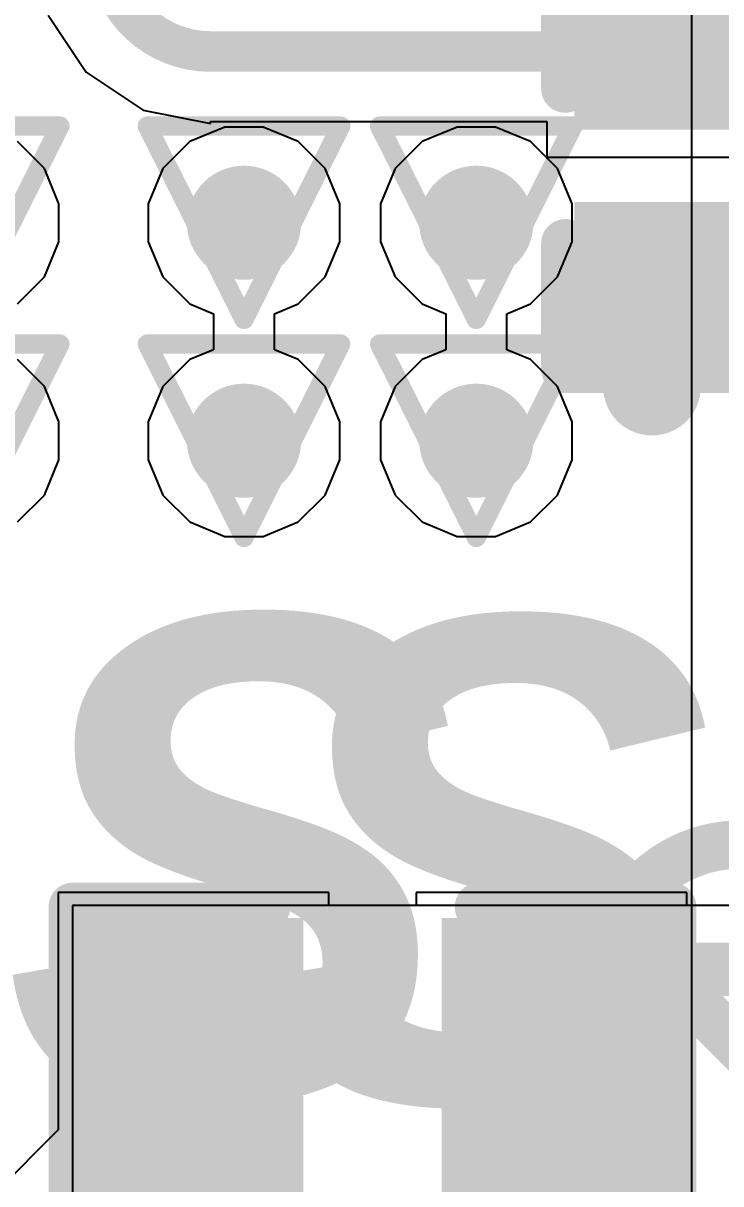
# Model space of a CAD drawing. Header units: inches. Extents: x -6 to 283, y -12 to 154.
# Drawn here: x 14.281 to 16.113, y 7.62 to 10.669 of the extents above; entities that cross this region are included whole.
import ezdxf

# ---------------------------------------------------------------- set-up
doc = ezdxf.new("R2010")
doc.units = ezdxf.units.IN
for name, color, linetype in [('Bottom Layer', 5, 'Continuous'), ('Bottom Overlay', 54, 'Continuous'), ('Bottom Paste', 16, 'Continuous'), ('Bottom Solder', 6, 'Continuous'), ('Drill Drawing', 1, 'Continuous'), ('GND-1', 16, 'Continuous'), ('GND-2', 90, 'Continuous'), ('GND-3', 216, 'Continuous'), ('GND-4', 54, 'Continuous'), ('PWR-1', 156, 'Continuous'), ('PWR-2', 130, 'Continuous'), ('Signal L1', 76, 'Continuous'), ('Signal L2', 6, 'Continuous'), ('Top Layer', 1, 'Continuous'), ('Top Overlay', 2, 'Continuous'), ('Top Paste', 8, 'Continuous'), ('Top Solder', 216, 'Continuous'), ('Via Holes', 16, 'Continuous')]:
    doc.layers.add(name, color=color, linetype=linetype)
doc.styles.add('Arial Rounded MT Bold_Italic', font='', dxfattribs={"height": 0.2})
doc.styles.get('Arial Rounded MT Bold_Italic').set_extended_font_data('Arial Rounded MT Bold', italic=True)

# ---------------------------------------------------------------- blocks, each defined once
blk = doc.blocks.new('C___0201_305')
at = {"layer": 'Top Layer'}
for points in [[(-0.45, 0.15), (-0.15, 0.15), (-0.15, -0.15), (-0.45, -0.15)], [(0.15, 0.15), (0.45, 0.15), (0.45, -0.15), (0.15, -0.15)]]:
    blk.add_hatch(color=1, dxfattribs=at).paths.add_polyline_path(points)
at = {"layer": 'Top Paste'}
for points in [[(-0.45, 0.15), (-0.15, 0.15), (-0.15, -0.15), (-0.45, -0.15)], [(0.15, 0.15), (0.45, 0.15), (0.45, -0.15), (0.15, -0.15)]]:
    blk.add_hatch(color=8, dxfattribs=at).paths.add_polyline_path(points)
at = {"layer": 'Top Solder'}
for points in [[(-0.505, 0.205), (-0.095, 0.205), (-0.095, -0.205), (-0.505, -0.205)], [(0.095, 0.205), (0.505, 0.205), (0.505, -0.205), (0.095, -0.205)]]:
    blk.add_hatch(color=216, dxfattribs=at).paths.add_polyline_path(points)
at = {"layer": 'Top Overlay'}
for points in [[(-0.2032, 0.2286, 0.127, 0.127, 0), (-0.5334, 0.2286, 0.127, 0.127, 0)], [(-0.5334, 0.2286, 0.127, 0.127, 0), (-0.5334, -0.2286, 0.127, 0.127, 0)], [(0.5334, 0.2286, 0.127, 0.127, 0), (0.2032, 0.2286, 0.127, 0.127, 0)], [(0.5334, 0.2286, 0.127, 0.127, 0), (0.5334, -0.2286, 0.127, 0.127, 0)], [(-0.5334, -0.2286, 0.127, 0.127, 0), (-0.2032, -0.2286, 0.127, 0.127, 0)], [(0.2032, -0.2286, 0.127, 0.127, 0), (0.5334, -0.2286, 0.127, 0.127, 0)]]:
    blk.add_lwpolyline(points, format="xyseb", dxfattribs=at)
for points in [[(-0.5652, 0.2286, 0.0635, 0.0635, 1), (-0.5017, 0.2286, 0.0635, 0.0635, 1)], [(-0.5652, 0.2286, 0.0635, 0.0635, 1), (-0.5017, 0.2286, 0.0635, 0.0635, 1)], [(-0.235, 0.2286, 0.0635, 0.0635, 1), (-0.1715, 0.2286, 0.0635, 0.0635, 1)], [(0.1714, 0.2286, 0.0635, 0.0635, 1), (0.2349, 0.2286, 0.0635, 0.0635, 1)], [(0.5016, 0.2286, 0.0635, 0.0635, 1), (0.5651, 0.2286, 0.0635, 0.0635, 1)], [(0.5016, 0.2286, 0.0635, 0.0635, 1), (0.5651, 0.2286, 0.0635, 0.0635, 1)], [(-0.5652, -0.2286, 0.0635, 0.0635, 1), (-0.5017, -0.2286, 0.0635, 0.0635, 1)], [(-0.5652, -0.2286, 0.0635, 0.0635, 1), (-0.5017, -0.2286, 0.0635, 0.0635, 1)], [(-0.235, -0.2286, 0.0635, 0.0635, 1), (-0.1715, -0.2286, 0.0635, 0.0635, 1)], [(0.1714, -0.2286, 0.0635, 0.0635, 1), (0.2349, -0.2286, 0.0635, 0.0635, 1)], [(0.5016, -0.2286, 0.0635, 0.0635, 1), (0.5651, -0.2286, 0.0635, 0.0635, 1)], [(0.5016, -0.2286, 0.0635, 0.0635, 1), (0.5651, -0.2286, 0.0635, 0.0635, 1)]]:
    blk.add_lwpolyline(points, format="xyseb", close=True, dxfattribs=at)
blk = doc.blocks.new('C___0402_B_422')
at = {"layer": 'Bottom Layer'}
for points in [[(-0.2413, 0.3175), (-0.2413, -0.3175), (-0.6985, -0.3175), (-0.6985, 0.3175)], [(0.6985, 0.3175), (0.6985, -0.3175), (0.2413, -0.3175), (0.2413, 0.3175)]]:
    blk.add_hatch(color=5, dxfattribs=at).paths.add_polyline_path(points)
at = {"layer": 'Bottom Paste'}
for points in [[(-0.2413, 0.3175), (-0.2413, -0.3175), (-0.6985, -0.3175), (-0.6985, 0.3175)], [(0.6985, 0.3175), (0.6985, -0.3175), (0.2413, -0.3175), (0.2413, 0.3175)]]:
    blk.add_hatch(color=16, dxfattribs=at).paths.add_polyline_path(points)
at = {"layer": 'Bottom Solder'}
for points in [[(-0.1813, 0.3775), (-0.1813, -0.3775), (-0.7585, -0.3775), (-0.7585, 0.3775)], [(0.7585, 0.3775), (0.7585, -0.3775), (0.1813, -0.3775), (0.1813, 0.3775)]]:
    blk.add_hatch(color=6, dxfattribs=at).paths.add_polyline_path(points)
at = {"layer": 'Bottom Overlay'}
for points in [[(-0.7874, 0.4064, 0.127, 0.127, 0), (-0.2794, 0.4064, 0.127, 0.127, 0)], [(-0.7874, -0.4064, 0.127, 0.127, 0), (-0.7874, 0.4064, 0.127, 0.127, 0)], [(0.2794, 0.4064, 0.127, 0.127, 0), (0.7874, 0.4064, 0.127, 0.127, 0)], [(0.7874, -0.4064, 0.127, 0.127, 0), (0.7874, 0.4064, 0.127, 0.127, 0)], [(-0.7874, -0.4064, 0.127, 0.127, 0), (-0.2794, -0.4064, 0.127, 0.127, 0)], [(0.2794, -0.4064, 0.127, 0.127, 0), (0.7874, -0.4064, 0.127, 0.127, 0)]]:
    blk.add_lwpolyline(points, format="xyseb", dxfattribs=at)
for points in [[(-0.8191, 0.4064, 0.0635, 0.0635, 1), (-0.7556, 0.4064, 0.0635, 0.0635, 1)], [(-0.8191, 0.4064, 0.0635, 0.0635, 1), (-0.7556, 0.4064, 0.0635, 0.0635, 1)], [(-0.3112, 0.4064, 0.0635, 0.0635, 1), (-0.2477, 0.4064, 0.0635, 0.0635, 1)], [(0.2477, 0.4064, 0.0635, 0.0635, 1), (0.3112, 0.4064, 0.0635, 0.0635, 1)], [(0.7556, 0.4064, 0.0635, 0.0635, 1), (0.8191, 0.4064, 0.0635, 0.0635, 1)], [(0.7556, 0.4064, 0.0635, 0.0635, 1), (0.8191, 0.4064, 0.0635, 0.0635, 1)], [(-0.8191, -0.4064, 0.0635, 0.0635, 1), (-0.7556, -0.4064, 0.0635, 0.0635, 1)], [(-0.8191, -0.4064, 0.0635, 0.0635, 1), (-0.7556, -0.4064, 0.0635, 0.0635, 1)], [(-0.3112, -0.4064, 0.0635, 0.0635, 1), (-0.2477, -0.4064, 0.0635, 0.0635, 1)], [(0.2477, -0.4064, 0.0635, 0.0635, 1), (0.3112, -0.4064, 0.0635, 0.0635, 1)], [(0.7556, -0.4064, 0.0635, 0.0635, 1), (0.8191, -0.4064, 0.0635, 0.0635, 1)], [(0.7556, -0.4064, 0.0635, 0.0635, 1), (0.8191, -0.4064, 0.0635, 0.0635, 1)]]:
    blk.add_lwpolyline(points, format="xyseb", close=True, dxfattribs=at)

msp = doc.modelspace()

# ---------------------------------------------------------------- hatches: boundary and pattern name
at = {"layer": 'Bottom Layer'}
h = msp.add_hatch(color=5, dxfattribs=at)
edge = h.paths.add_edge_path()
edge.add_arc((14.8607, 10.1451), 0.15, 0, 360)
h = msp.add_hatch(color=5, dxfattribs=at)
edge = h.paths.add_edge_path()
edge.add_arc((15.4709, 10.1451), 0.15, 0, 360)
h = msp.add_hatch(color=5, dxfattribs=at)
edge = h.paths.add_edge_path()
edge.add_arc((14.8607, 9.5722), 0.15, 0, 360)
h = msp.add_hatch(color=5, dxfattribs=at)
edge = h.paths.add_edge_path()
edge.add_arc((15.4709, 9.5722), 0.15, 0, 360)
at = {"layer": 'GND-1'}
h = msp.add_hatch(color=16, dxfattribs=at)
edge = h.paths.add_edge_path()
edge.add_arc((14.8607, 10.1451), 0.15, 0, 360)
h = msp.add_hatch(color=16, dxfattribs=at)
edge = h.paths.add_edge_path()
edge.add_arc((15.4709, 10.1451), 0.15, 0, 360)
h = msp.add_hatch(color=16, dxfattribs=at)
edge = h.paths.add_edge_path()
edge.add_arc((14.8607, 9.5722), 0.15, 0, 360)
h = msp.add_hatch(color=16, dxfattribs=at)
edge = h.paths.add_edge_path()
edge.add_arc((15.4709, 9.5722), 0.15, 0, 360)
at = {"layer": 'GND-2'}
h = msp.add_hatch(color=90, dxfattribs=at)
edge = h.paths.add_edge_path()
edge.add_arc((14.8607, 10.1451), 0.15, 0, 360)
h = msp.add_hatch(color=90, dxfattribs=at)
edge = h.paths.add_edge_path()
edge.add_arc((15.4709, 10.1451), 0.15, 0, 360)
h = msp.add_hatch(color=90, dxfattribs=at)
edge = h.paths.add_edge_path()
edge.add_arc((14.8607, 9.5722), 0.15, 0, 360)
h = msp.add_hatch(color=90, dxfattribs=at)
edge = h.paths.add_edge_path()
edge.add_arc((15.4709, 9.5722), 0.15, 0, 360)
at = {"layer": 'GND-3'}
h = msp.add_hatch(color=216, dxfattribs=at)
edge = h.paths.add_edge_path()
edge.add_arc((14.8607, 10.1451), 0.15, 0, 360)
h = msp.add_hatch(color=216, dxfattribs=at)
edge = h.paths.add_edge_path()
edge.add_arc((15.4709, 10.1451), 0.15, 0, 360)
h = msp.add_hatch(color=216, dxfattribs=at)
edge = h.paths.add_edge_path()
edge.add_arc((14.8607, 9.5722), 0.15, 0, 360)
h = msp.add_hatch(color=216, dxfattribs=at)
edge = h.paths.add_edge_path()
edge.add_arc((15.4709, 9.5722), 0.15, 0, 360)
at = {"layer": 'GND-4'}
h = msp.add_hatch(color=54, dxfattribs=at)
edge = h.paths.add_edge_path()
edge.add_arc((14.8607, 10.1451), 0.15, 0, 360)
h = msp.add_hatch(color=54, dxfattribs=at)
edge = h.paths.add_edge_path()
edge.add_arc((15.4709, 10.1451), 0.15, 0, 360)
h = msp.add_hatch(color=54, dxfattribs=at)
edge = h.paths.add_edge_path()
edge.add_arc((14.8607, 9.5722), 0.15, 0, 360)
h = msp.add_hatch(color=54, dxfattribs=at)
edge = h.paths.add_edge_path()
edge.add_arc((15.4709, 9.5722), 0.15, 0, 360)
at = {"layer": 'PWR-1'}
h = msp.add_hatch(color=156, dxfattribs=at)
edge = h.paths.add_edge_path()
edge.add_arc((14.8607, 10.1451), 0.15, 0, 360)
h = msp.add_hatch(color=156, dxfattribs=at)
edge = h.paths.add_edge_path()
edge.add_arc((15.4709, 10.1451), 0.15, 0, 360)
h = msp.add_hatch(color=156, dxfattribs=at)
edge = h.paths.add_edge_path()
edge.add_arc((14.8607, 9.5722), 0.15, 0, 360)
h = msp.add_hatch(color=156, dxfattribs=at)
edge = h.paths.add_edge_path()
edge.add_arc((15.4709, 9.5722), 0.15, 0, 360)
at = {"layer": 'PWR-2'}
h = msp.add_hatch(color=130, dxfattribs=at)
edge = h.paths.add_edge_path()
edge.add_arc((14.8607, 10.1451), 0.15, 0, 360)
h = msp.add_hatch(color=130, dxfattribs=at)
edge = h.paths.add_edge_path()
edge.add_arc((15.4709, 10.1451), 0.15, 0, 360)
h = msp.add_hatch(color=130, dxfattribs=at)
edge = h.paths.add_edge_path()
edge.add_arc((14.8607, 9.5722), 0.15, 0, 360)
h = msp.add_hatch(color=130, dxfattribs=at)
edge = h.paths.add_edge_path()
edge.add_arc((15.4709, 9.5722), 0.15, 0, 360)
at = {"layer": 'Signal L1'}
h = msp.add_hatch(color=76, dxfattribs=at)
edge = h.paths.add_edge_path()
edge.add_arc((14.8607, 10.1451), 0.15, 0, 360)
h = msp.add_hatch(color=76, dxfattribs=at)
edge = h.paths.add_edge_path()
edge.add_arc((15.4709, 10.1451), 0.15, 0, 360)
h = msp.add_hatch(color=76, dxfattribs=at)
edge = h.paths.add_edge_path()
edge.add_arc((14.8607, 9.5722), 0.15, 0, 360)
h = msp.add_hatch(color=76, dxfattribs=at)
edge = h.paths.add_edge_path()
edge.add_arc((15.4709, 9.5722), 0.15, 0, 360)
at = {"layer": 'Signal L2'}
h = msp.add_hatch(color=6, dxfattribs=at)
edge = h.paths.add_edge_path()
edge.add_arc((14.8607, 10.1451), 0.15, 0, 360)
h = msp.add_hatch(color=6, dxfattribs=at)
edge = h.paths.add_edge_path()
edge.add_arc((15.4709, 10.1451), 0.15, 0, 360)
h = msp.add_hatch(color=6, dxfattribs=at)
edge = h.paths.add_edge_path()
edge.add_arc((14.8607, 9.5722), 0.15, 0, 360)
h = msp.add_hatch(color=6, dxfattribs=at)
edge = h.paths.add_edge_path()
edge.add_arc((15.4709, 9.5722), 0.15, 0, 360)
at = {"layer": 'Top Layer'}
h = msp.add_hatch(color=1, dxfattribs=at)
edge = h.paths.add_edge_path()
edge.add_arc((14.8607, 10.1451), 0.15, 0, 360)
h = msp.add_hatch(color=1, dxfattribs=at)
edge = h.paths.add_edge_path()
edge.add_arc((15.4709, 10.1451), 0.15, 0, 360)
h = msp.add_hatch(color=1, dxfattribs=at)
edge = h.paths.add_edge_path()
edge.add_arc((14.8607, 9.5722), 0.15, 0, 360)
h = msp.add_hatch(color=1, dxfattribs=at)
edge = h.paths.add_edge_path()
edge.add_arc((15.4709, 9.5722), 0.15, 0, 360)
at = {"layer": 'Top Overlay'}
for points in [[(15.4995, 8.113), (17.0595, 8.113), (17.0595, 8.2532), (15.4995, 8.2532)], [(14.7678, 7.9734), (15.006, 7.9734), (15.006, 8.0785), (14.7678, 8.0785)]]:
    msp.add_hatch(color=2, dxfattribs=at).paths.add_polyline_path(points)
at = {"layer": 'Via Holes'}
h = msp.add_hatch(color=7, dxfattribs=at)
edge = h.paths.add_edge_path()
edge.add_arc((14.8607, 10.1451), 0.075, 0, 360)
h = msp.add_hatch(color=7, dxfattribs=at)
edge = h.paths.add_edge_path()
edge.add_arc((15.4709, 10.1451), 0.075, 0, 360)
h = msp.add_hatch(color=7, dxfattribs=at)
edge = h.paths.add_edge_path()
edge.add_arc((14.8607, 9.5722), 0.075, 0, 360)
h = msp.add_hatch(color=7, dxfattribs=at)
edge = h.paths.add_edge_path()
edge.add_arc((15.4709, 9.5722), 0.075, 0, 360)

# ---------------------------------------------------------------- linework, layer by layer
at = {"layer": 'Bottom Layer'}
for p, q in [((15.0839, 8.3854), (14.3727, 8.3854)), ((14.3727, 8.3854), (14.3727, 7.7613)), ((15.0839, 8.3512), (15.0839, 8.3854)), ((16.0237, 8.3854), (15.3125, 8.3854)), ((15.3125, 8.3854), (15.3125, 8.3512)), ((16.0237, 8.3512), (16.0237, 8.3854)), ((14.4101, 8.3512), (14.4101, 5.8576)), ((17.8353, 8.3512), (14.4101, 8.3512)), ((15.3125, 8.3512), (15.0839, 8.3512)), ((16.2224, 8.3512), (16.0237, 8.3512)), ((14.3727, 7.7613), (13.7985, 7.1871))]:
    msp.add_line(p, q, dxfattribs=at)
for points in [[(14.7283, 7.852, 0.1041, 0.1041, 0), (14.7283, 7.9409, 0.1041, 0.1041, 0)], [(15.6763, 7.8498, 0.1041, 0.1041, 0), (15.6763, 7.9392, 0.1041, 0.1041, 0)], [(14.5518, 7.6754, 0.1041, 0.1041, 0), (14.7283, 7.852, 0.1041, 0.1041, 0)], [(15.6763, 7.8498, 0.1041, 0.1041, 0), (15.853, 7.6731, 0.1041, 0.1041, 0)], [(14.1429, 7.2733, 0.1041, 0.1041, 0), (14.5451, 7.6754, 0.1041, 0.1041, 0)], [(14.5451, 7.6754, 0.1041, 0.1041, 0), (14.5518, 7.6754, 0.1041, 0.1041, 0)], [(15.853, 7.6731, 0.1041, 0.1041, 0), (15.8624, 7.6731, 0.1041, 0.1041, 0)], [(15.8624, 7.6731, 0.1041, 0.1041, 0), (15.9696, 7.5659, 0.1041, 0.1041, 0)]]:
    msp.add_lwpolyline(points, format="xyseb", dxfattribs=at)
for points in [[(14.7023, 7.9409, 0.0521, 0.0521, 1), (14.7544, 7.9409, 0.0521, 0.0521, 1)], [(15.6503, 7.9392, 0.0521, 0.0521, 1), (15.7023, 7.9392, 0.0521, 0.0521, 1)], [(14.7023, 7.852, 0.0521, 0.0521, 1), (14.7544, 7.852, 0.0521, 0.0521, 1)], [(14.7023, 7.852, 0.0521, 0.0521, 1), (14.7544, 7.852, 0.0521, 0.0521, 1)], [(15.6503, 7.8498, 0.0521, 0.0521, 1), (15.7023, 7.8498, 0.0521, 0.0521, 1)], [(15.6503, 7.8498, 0.0521, 0.0521, 1), (15.7023, 7.8498, 0.0521, 0.0521, 1)], [(14.5191, 7.6754, 0.0521, 0.0521, 1), (14.5712, 7.6754, 0.0521, 0.0521, 1)], [(14.5191, 7.6754, 0.0521, 0.0521, 1), (14.5712, 7.6754, 0.0521, 0.0521, 1)], [(14.5258, 7.6754, 0.0521, 0.0521, 1), (14.5778, 7.6754, 0.0521, 0.0521, 1)], [(14.5258, 7.6754, 0.0521, 0.0521, 1), (14.5778, 7.6754, 0.0521, 0.0521, 1)], [(15.8269, 7.6731, 0.0521, 0.0521, 1), (15.879, 7.6731, 0.0521, 0.0521, 1)], [(15.8269, 7.6731, 0.0521, 0.0521, 1), (15.879, 7.6731, 0.0521, 0.0521, 1)], [(15.8364, 7.6731, 0.0521, 0.0521, 1), (15.8884, 7.6731, 0.0521, 0.0521, 1)], [(15.8364, 7.6731, 0.0521, 0.0521, 1), (15.8884, 7.6731, 0.0521, 0.0521, 1)]]:
    msp.add_lwpolyline(points, format="xyseb", close=True, dxfattribs=at)
at = {"layer": 'Drill Drawing'}
for points in [[(13.869, 10.3991, 0.0508, 0.0508, 0), (14.377, 10.3991, 0.0508, 0.0508, 0)], [(14.123, 9.8911, 0.0508, 0.0508, 0), (14.377, 10.3991, 0.0508, 0.0508, 0)], [(14.6067, 10.3991, 0.0508, 0.0508, 0), (15.1147, 10.3991, 0.0508, 0.0508, 0)], [(14.6067, 10.3991, 0.0508, 0.0508, 0), (14.8607, 9.8911, 0.0508, 0.0508, 0)], [(14.8607, 9.8911, 0.0508, 0.0508, 0), (15.1147, 10.3991, 0.0508, 0.0508, 0)], [(15.2169, 10.3991, 0.0508, 0.0508, 0), (15.7249, 10.3991, 0.0508, 0.0508, 0)], [(15.2169, 10.3991, 0.0508, 0.0508, 0), (15.4709, 9.8911, 0.0508, 0.0508, 0)], [(15.4709, 9.8911, 0.0508, 0.0508, 0), (15.7249, 10.3991, 0.0508, 0.0508, 0)], [(13.869, 9.8262, 0.0508, 0.0508, 0), (14.377, 9.8262, 0.0508, 0.0508, 0)], [(14.123, 9.3182, 0.0508, 0.0508, 0), (14.377, 9.8262, 0.0508, 0.0508, 0)], [(14.6067, 9.8262, 0.0508, 0.0508, 0), (15.1147, 9.8262, 0.0508, 0.0508, 0)], [(14.6067, 9.8262, 0.0508, 0.0508, 0), (14.8607, 9.3182, 0.0508, 0.0508, 0)], [(14.8607, 9.3182, 0.0508, 0.0508, 0), (15.1147, 9.8262, 0.0508, 0.0508, 0)], [(15.2169, 9.8262, 0.0508, 0.0508, 0), (15.7249, 9.8262, 0.0508, 0.0508, 0)], [(15.2169, 9.8262, 0.0508, 0.0508, 0), (15.4709, 9.3182, 0.0508, 0.0508, 0)], [(15.4709, 9.3182, 0.0508, 0.0508, 0), (15.7249, 9.8262, 0.0508, 0.0508, 0)]]:
    msp.add_lwpolyline(points, format="xyseb", dxfattribs=at)
for points in [[(14.3643, 10.3991, 0.0254, 0.0254, 1), (14.3897, 10.3991, 0.0254, 0.0254, 1)], [(14.3643, 10.3991, 0.0254, 0.0254, 1), (14.3897, 10.3991, 0.0254, 0.0254, 1)], [(14.594, 10.3991, 0.0254, 0.0254, 1), (14.6194, 10.3991, 0.0254, 0.0254, 1)], [(14.594, 10.3991, 0.0254, 0.0254, 1), (14.6194, 10.3991, 0.0254, 0.0254, 1)], [(15.102, 10.3991, 0.0254, 0.0254, 1), (15.1274, 10.3991, 0.0254, 0.0254, 1)], [(15.102, 10.3991, 0.0254, 0.0254, 1), (15.1274, 10.3991, 0.0254, 0.0254, 1)], [(15.2042, 10.3991, 0.0254, 0.0254, 1), (15.2296, 10.3991, 0.0254, 0.0254, 1)], [(15.2042, 10.3991, 0.0254, 0.0254, 1), (15.2296, 10.3991, 0.0254, 0.0254, 1)], [(15.7122, 10.3991, 0.0254, 0.0254, 1), (15.7376, 10.3991, 0.0254, 0.0254, 1)], [(15.7122, 10.3991, 0.0254, 0.0254, 1), (15.7376, 10.3991, 0.0254, 0.0254, 1)], [(14.848, 9.8911, 0.0254, 0.0254, 1), (14.8734, 9.8911, 0.0254, 0.0254, 1)], [(14.848, 9.8911, 0.0254, 0.0254, 1), (14.8734, 9.8911, 0.0254, 0.0254, 1)], [(15.4582, 9.8911, 0.0254, 0.0254, 1), (15.4836, 9.8911, 0.0254, 0.0254, 1)], [(15.4582, 9.8911, 0.0254, 0.0254, 1), (15.4836, 9.8911, 0.0254, 0.0254, 1)], [(14.3643, 9.8262, 0.0254, 0.0254, 1), (14.3897, 9.8262, 0.0254, 0.0254, 1)], [(14.3643, 9.8262, 0.0254, 0.0254, 1), (14.3897, 9.8262, 0.0254, 0.0254, 1)], [(14.594, 9.8262, 0.0254, 0.0254, 1), (14.6194, 9.8262, 0.0254, 0.0254, 1)], [(14.594, 9.8262, 0.0254, 0.0254, 1), (14.6194, 9.8262, 0.0254, 0.0254, 1)], [(15.102, 9.8262, 0.0254, 0.0254, 1), (15.1274, 9.8262, 0.0254, 0.0254, 1)], [(15.102, 9.8262, 0.0254, 0.0254, 1), (15.1274, 9.8262, 0.0254, 0.0254, 1)], [(15.2042, 9.8262, 0.0254, 0.0254, 1), (15.2296, 9.8262, 0.0254, 0.0254, 1)], [(15.2042, 9.8262, 0.0254, 0.0254, 1), (15.2296, 9.8262, 0.0254, 0.0254, 1)], [(15.7122, 9.8262, 0.0254, 0.0254, 1), (15.7376, 9.8262, 0.0254, 0.0254, 1)], [(15.7122, 9.8262, 0.0254, 0.0254, 1), (15.7376, 9.8262, 0.0254, 0.0254, 1)], [(14.848, 9.3182, 0.0254, 0.0254, 1), (14.8734, 9.3182, 0.0254, 0.0254, 1)], [(14.848, 9.3182, 0.0254, 0.0254, 1), (14.8734, 9.3182, 0.0254, 0.0254, 1)], [(15.4582, 9.3182, 0.0254, 0.0254, 1), (15.4836, 9.3182, 0.0254, 0.0254, 1)], [(15.4582, 9.3182, 0.0254, 0.0254, 1), (15.4836, 9.3182, 0.0254, 0.0254, 1)]]:
    msp.add_lwpolyline(points, format="xyseb", close=True, dxfattribs=at)
at = {"layer": 'PWR-1'}
for p, q in [((14.8107, 10.3967), (14.7182, 10.3584)), ((14.9107, 10.3967), (14.8107, 10.3967)), ((15.0032, 10.3584), (14.9107, 10.3967)), ((15.4208, 10.3967), (15.3283, 10.3584)), ((15.5209, 10.3967), (15.4208, 10.3967)), ((15.6134, 10.3584), (15.5209, 10.3967)), ((14.3363, 10.2876), (14.2655, 10.3584)), ((14.7182, 10.3584), (14.6474, 10.2876)), ((15.074, 10.2876), (15.0032, 10.3584)), ((15.3283, 10.3584), (15.2576, 10.2876)), ((15.6842, 10.2876), (15.6134, 10.3584)), ((14.3746, 10.1951), (14.3363, 10.2876)), ((14.6474, 10.2876), (14.6091, 10.1951)), ((15.1123, 10.1951), (15.074, 10.2876)), ((15.2576, 10.2876), (15.2193, 10.1951)), ((15.7225, 10.1951), (15.6842, 10.2876)), ((14.3746, 10.095), (14.3746, 10.1951)), ((14.6091, 10.1951), (14.6091, 10.095)), ((15.1123, 10.095), (15.1123, 10.1951)), ((15.2193, 10.1951), (15.2193, 10.095)), ((15.7225, 10.095), (15.7225, 10.1951)), ((14.3363, 10.0026), (14.3746, 10.095)), ((14.6091, 10.095), (14.6474, 10.0026)), ((15.074, 10.0026), (15.1123, 10.095)), ((15.2193, 10.095), (15.2576, 10.0026)), ((15.6842, 10.0026), (15.7225, 10.095)), ((14.2655, 9.9318), (14.3363, 10.0026)), ((14.6474, 10.0026), (14.7182, 9.9318)), ((15.0032, 9.9318), (15.074, 10.0026)), ((15.2576, 10.0026), (15.3283, 9.9318)), ((15.6134, 9.9318), (15.6842, 10.0026)), ((14.7182, 9.9318), (14.7807, 9.9059)), ((14.9407, 9.9059), (15.0032, 9.9318)), ((15.3283, 9.9318), (15.3908, 9.9059)), ((15.5509, 9.9059), (15.6134, 9.9318)), ((14.7807, 9.9059), (14.7807, 9.8113)), ((14.9407, 9.8113), (14.9407, 9.9059)), ((15.3908, 9.9059), (15.3908, 9.8113)), ((15.5509, 9.8113), (15.5509, 9.9059)), ((14.7807, 9.8113), (14.7182, 9.7855)), ((15.0032, 9.7855), (14.9407, 9.8113)), ((15.3908, 9.8113), (15.3283, 9.7855)), ((15.6134, 9.7855), (15.5509, 9.8113)), ((14.3363, 9.7147), (14.2655, 9.7855)), ((14.7182, 9.7855), (14.6474, 9.7147)), ((15.074, 9.7147), (15.0032, 9.7855)), ((15.3283, 9.7855), (15.2576, 9.7147)), ((15.6842, 9.7147), (15.6134, 9.7855)), ((14.3746, 9.6222), (14.3363, 9.7147)), ((14.6474, 9.7147), (14.6091, 9.6222)), ((15.1123, 9.6222), (15.074, 9.7147)), ((15.2576, 9.7147), (15.2193, 9.6222)), ((15.7225, 9.6222), (15.6842, 9.7147)), ((14.3746, 9.5221), (14.3746, 9.6222)), ((14.6091, 9.6222), (14.6091, 9.5221)), ((15.1123, 9.5221), (15.1123, 9.6222)), ((15.2193, 9.6222), (15.2193, 9.5221)), ((15.7225, 9.5221), (15.7225, 9.6222)), ((14.3363, 9.4296), (14.3746, 9.5221)), ((14.6091, 9.5221), (14.6474, 9.4296)), ((15.074, 9.4296), (15.1123, 9.5221)), ((15.2193, 9.5221), (15.2576, 9.4296)), ((15.6842, 9.4296), (15.7225, 9.5221)), ((14.2655, 9.3589), (14.3363, 9.4296)), ((14.6474, 9.4296), (14.7182, 9.3589)), ((15.0032, 9.3589), (15.074, 9.4296)), ((15.2576, 9.4296), (15.3283, 9.3589)), ((15.6134, 9.3589), (15.6842, 9.4296)), ((14.7182, 9.3589), (14.8107, 9.3206)), ((14.9107, 9.3206), (15.0032, 9.3589)), ((15.3283, 9.3589), (15.4208, 9.3206)), ((15.5209, 9.3206), (15.6134, 9.3589)), ((14.8107, 9.3206), (14.9107, 9.3206)), ((15.4208, 9.3206), (15.5209, 9.3206))]:
    msp.add_line(p, q, dxfattribs=at)
at = {"layer": 'PWR-2'}
for p, q in [((14.8107, 10.3967), (14.7182, 10.3584)), ((14.9107, 10.3967), (14.8107, 10.3967)), ((15.0032, 10.3584), (14.9107, 10.3967)), ((15.4208, 10.3967), (15.3283, 10.3584)), ((15.5209, 10.3967), (15.4208, 10.3967)), ((15.6134, 10.3584), (15.5209, 10.3967)), ((14.3363, 10.2876), (14.2655, 10.3584)), ((14.7182, 10.3584), (14.6474, 10.2876)), ((15.074, 10.2876), (15.0032, 10.3584)), ((15.3283, 10.3584), (15.2576, 10.2876)), ((15.6842, 10.2876), (15.6134, 10.3584)), ((14.3746, 10.1951), (14.3363, 10.2876)), ((14.6474, 10.2876), (14.6091, 10.1951)), ((15.1123, 10.1951), (15.074, 10.2876)), ((15.2576, 10.2876), (15.2193, 10.1951)), ((15.7225, 10.1951), (15.6842, 10.2876)), ((14.3746, 10.095), (14.3746, 10.1951)), ((14.6091, 10.1951), (14.6091, 10.095)), ((15.1123, 10.095), (15.1123, 10.1951)), ((15.2193, 10.1951), (15.2193, 10.095)), ((15.7225, 10.095), (15.7225, 10.1951)), ((14.3363, 10.0026), (14.3746, 10.095)), ((14.6091, 10.095), (14.6474, 10.0026)), ((15.074, 10.0026), (15.1123, 10.095)), ((15.2193, 10.095), (15.2576, 10.0026)), ((15.6842, 10.0026), (15.7225, 10.095)), ((14.2655, 9.9318), (14.3363, 10.0026)), ((14.6474, 10.0026), (14.7182, 9.9318)), ((15.0032, 9.9318), (15.074, 10.0026)), ((15.2576, 10.0026), (15.3283, 9.9318)), ((15.6134, 9.9318), (15.6842, 10.0026)), ((14.7182, 9.9318), (14.7807, 9.9059)), ((14.9407, 9.9059), (15.0032, 9.9318)), ((15.3283, 9.9318), (15.3908, 9.9059)), ((15.5509, 9.9059), (15.6134, 9.9318)), ((14.7807, 9.9059), (14.7807, 9.8113)), ((14.9407, 9.8113), (14.9407, 9.9059)), ((15.3908, 9.9059), (15.3908, 9.8113)), ((15.5509, 9.8113), (15.5509, 9.9059)), ((14.7807, 9.8113), (14.7182, 9.7855)), ((15.0032, 9.7855), (14.9407, 9.8113)), ((15.3908, 9.8113), (15.3283, 9.7855)), ((15.6134, 9.7855), (15.5509, 9.8113)), ((14.3363, 9.7147), (14.2655, 9.7855)), ((14.7182, 9.7855), (14.6474, 9.7147)), ((15.074, 9.7147), (15.0032, 9.7855)), ((15.3283, 9.7855), (15.2576, 9.7147)), ((15.6842, 9.7147), (15.6134, 9.7855)), ((14.3746, 9.6222), (14.3363, 9.7147)), ((14.6474, 9.7147), (14.6091, 9.6222)), ((15.1123, 9.6222), (15.074, 9.7147)), ((15.2576, 9.7147), (15.2193, 9.6222)), ((15.7225, 9.6222), (15.6842, 9.7147)), ((14.3746, 9.5221), (14.3746, 9.6222)), ((14.6091, 9.6222), (14.6091, 9.5221)), ((15.1123, 9.5221), (15.1123, 9.6222)), ((15.2193, 9.6222), (15.2193, 9.5221)), ((15.7225, 9.5221), (15.7225, 9.6222)), ((14.3363, 9.4296), (14.3746, 9.5221)), ((14.6091, 9.5221), (14.6474, 9.4296)), ((15.074, 9.4296), (15.1123, 9.5221)), ((15.2193, 9.5221), (15.2576, 9.4296)), ((15.6842, 9.4296), (15.7225, 9.5221)), ((14.2655, 9.3589), (14.3363, 9.4296)), ((14.6474, 9.4296), (14.7182, 9.3589)), ((15.0032, 9.3589), (15.074, 9.4296)), ((15.2576, 9.4296), (15.3283, 9.3589)), ((15.6134, 9.3589), (15.6842, 9.4296)), ((14.7182, 9.3589), (14.8107, 9.3206)), ((14.9107, 9.3206), (15.0032, 9.3589)), ((15.3283, 9.3589), (15.4208, 9.3206)), ((15.5209, 9.3206), (15.6134, 9.3589)), ((14.8107, 9.3206), (14.9107, 9.3206)), ((15.4208, 9.3206), (15.5209, 9.3206))]:
    msp.add_line(p, q, dxfattribs=at)
at = {"layer": 'Signal L2'}
msp.add_line((16.0364, 17.5442), (16.0364, -6.4924), dxfattribs=at)
at = {"layer": 'Top Layer'}
for p, q in [((14.3464, 10.6906), (14.4464, 10.541)), ((14.4464, 10.541), (14.596, 10.441)), ((14.596, 10.441), (14.7725, 10.4059)), ((14.7725, 10.4059), (14.7725, 10.4112)), ((14.7725, 10.4112), (15.6563, 10.4112)), ((15.6563, 10.4112), (15.6563, 10.3175)), ((15.6563, 10.3175), (16.2103, 10.3175))]:
    msp.add_line(p, q, dxfattribs=at)
for points in [[(14.7725, 10.5951, 0.1067, 0.1067, -0.414214), (14.5005, 10.8671, 0.1067, 0.1067, 0)], [(14.7725, 10.5951, 0.1067, 0.1067, 0), (15.9841, 10.5951, 0.1067, 0.1067, 0)], [(15.9841, 10.5945, 0.1067, 0.1067, 0), (15.9841, 10.5951, 0.1067, 0.1067, 0)], [(15.9841, 10.5945, 0.1067, 0.1067, 0), (16.6873, 10.5945, 0.1067, 0.1067, 0)], [(15.9333, 9.7133, 0.254, 0.254, 0), (15.9333, 9.9945, 0.254, 0.254, 0)], [(15.9313, 9.7133, 0.254, 0.254, 0), (15.9333, 9.7133, 0.254, 0.254, 0)]]:
    msp.add_lwpolyline(points, format="xyseb", dxfattribs=at)
for points in [[(14.7458, 10.5951, 0.0533, 0.0533, 1), (14.7992, 10.5951, 0.0533, 0.0533, 1)], [(14.7458, 10.5951, 0.0533, 0.0533, 1), (14.7992, 10.5951, 0.0533, 0.0533, 1)], [(15.9574, 10.5951, 0.0533, 0.0533, 1), (16.0107, 10.5951, 0.0533, 0.0533, 1)], [(15.9574, 10.5951, 0.0533, 0.0533, 1), (16.0107, 10.5951, 0.0533, 0.0533, 1)], [(15.9574, 10.5945, 0.0533, 0.0533, 1), (16.0107, 10.5945, 0.0533, 0.0533, 1)], [(15.9574, 10.5945, 0.0533, 0.0533, 1), (16.0107, 10.5945, 0.0533, 0.0533, 1)], [(15.8698, 9.9945, 0.127, 0.127, 1), (15.9968, 9.9945, 0.127, 0.127, 1)], [(15.8678, 9.7133, 0.127, 0.127, 1), (15.9948, 9.7133, 0.127, 0.127, 1)], [(15.8698, 9.7133, 0.127, 0.127, 1), (15.9968, 9.7133, 0.127, 0.127, 1)], [(15.8698, 9.7133, 0.127, 0.127, 1), (15.9968, 9.7133, 0.127, 0.127, 1)]]:
    msp.add_lwpolyline(points, format="xyseb", close=True, dxfattribs=at)
at = {"layer": 'Top Overlay'}
for points in [[(15.9136, 8.4068, 0.127, 0.127, -0.198912), (16.1662, 8.5115, 0.127, 0.127, 0)], [(16.1662, 8.5115, 0.127, 0.127, 0), (16.4186, 8.5115, 0.127, 0.127, 0)], [(15.7102, 8.2034, 0.127, 0.127, 0), (15.9136, 8.4068, 0.127, 0.127, 0)], [(15.8809, 8.1809, 0.127, 0.127, -0.198912), (16.0167, 8.1247, 0.127, 0.127, 0)], [(16.0167, 8.1247, 0.127, 0.127, 0), (16.2395, 7.9018, 0.127, 0.127, 0)]]:
    msp.add_lwpolyline(points, format="xyseb", dxfattribs=at)
for points in [[(16.1345, 8.5115, 0.0635, 0.0635, 1), (16.198, 8.5115, 0.0635, 0.0635, 1)], [(16.1345, 8.5115, 0.0635, 0.0635, 1), (16.198, 8.5115, 0.0635, 0.0635, 1)], [(15.8819, 8.4068, 0.0635, 0.0635, 1), (15.9454, 8.4068, 0.0635, 0.0635, 1)], [(15.8819, 8.4068, 0.0635, 0.0635, 1), (15.9454, 8.4068, 0.0635, 0.0635, 1)], [(15.6784, 8.2034, 0.0635, 0.0635, 1), (15.7419, 8.2034, 0.0635, 0.0635, 1)], [(15.8491, 8.1809, 0.0635, 0.0635, 1), (15.9126, 8.1809, 0.0635, 0.0635, 1)], [(15.9849, 8.1247, 0.0635, 0.0635, 1), (16.0484, 8.1247, 0.0635, 0.0635, 1)], [(15.9849, 8.1247, 0.0635, 0.0635, 1), (16.0484, 8.1247, 0.0635, 0.0635, 1)]]:
    msp.add_lwpolyline(points, format="xyseb", close=True, dxfattribs=at)

# ---------------------------------------------------------------- block references
at = {"rotation": 90}
msp.add_blockref('C___0201_305', (15.9333, 10.2945), dxfattribs=at)
msp.add_blockref('C___0402_B_422', (15.1982, 7.9409))

# ---------------------------------------------------------------- texts
at = {"layer": 'Top Overlay', "style": 'Arial Rounded MT Bold_Italic'}
for p in [(14.2313, 7.8396), (14.9072, 7.8351)]:
    msp.add_text('S', height=1.27, dxfattribs=at).set_placement(p)

doc.saveas('drawing.dxf')
